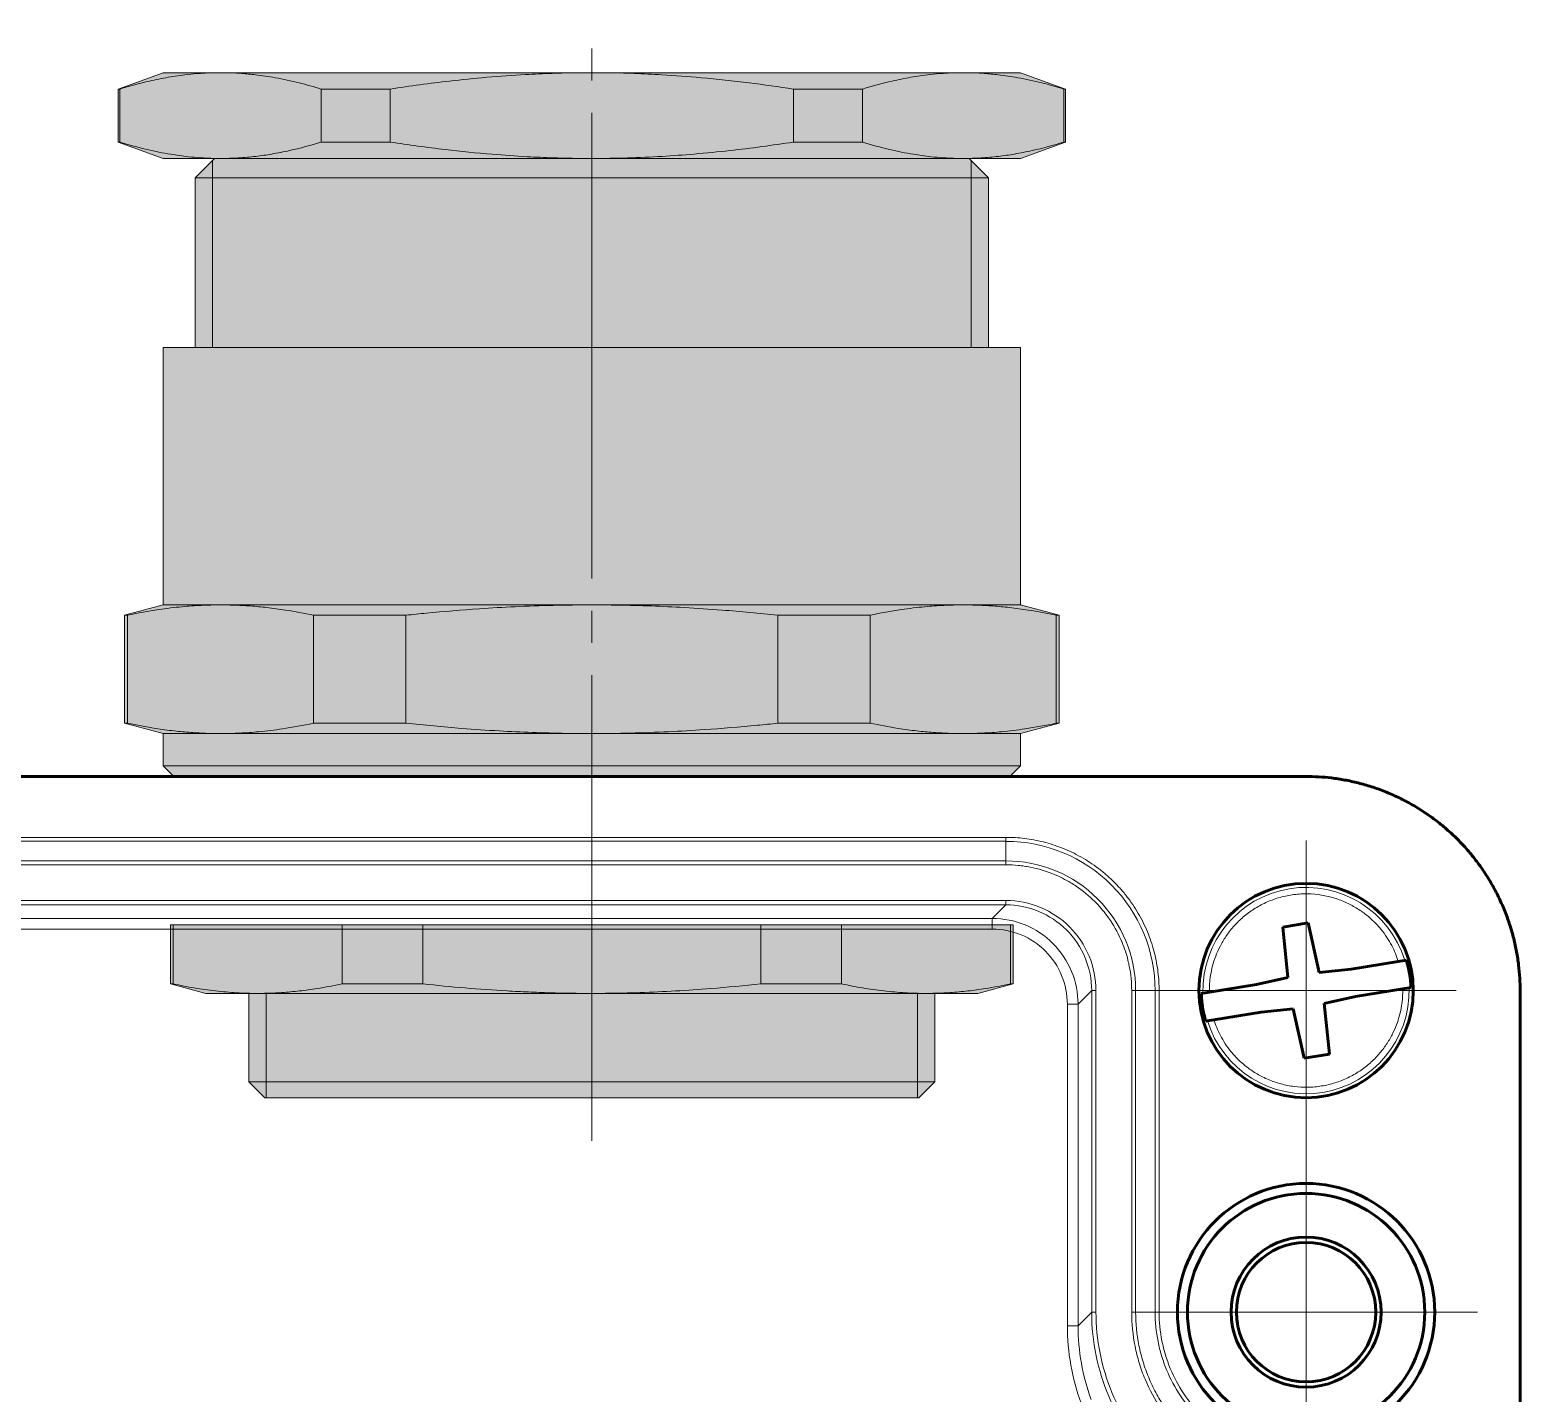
# Model space of a CAD drawing. Header units: millimetres. Extents: x -101 to 319, y -85 to 212.
# Drawn here: x 267.62 to 285, y 85.25 to 101.15 of the extents above; entities that cross this region are included whole.
import ezdxf

# ---------------------------------------------------------------- set-up
doc = ezdxf.new("R2010")
doc.units = ezdxf.units.MM
for name, pattern in [('K5LT_AXLED', [26.227272, 21.727272, -1.5, 1.5, -1.5]), ('K5LT_BASIC', [0]), ('K5LT_THIN', [0])]:
    doc.linetypes.add(name, pattern=pattern)
doc.layers.add('Системный слой', color=7, linetype='Continuous')

# ---------------------------------------------------------------- blocks, each defined once
blk = doc.blocks.new('VP.262512_withoutcapside')
at = {"layer": 'Системный слой', "color": 150, "linetype": 'K5LT_BASIC', "lineweight": 60, "true_color": 0x0080ff}
for p, q in [((-117.487, 124.987), (117.487, 124.987)), ((117.593, 118.156), (116.409, 117.963)), ((116.409, 117.963), (116.654, 115.608)), ((118.108, 115.846), (117.593, 118.156)), ((121.801, 116.36), (119.602, 116.002)), ((122.099, 116.409), (121.801, 116.36)), ((122.099, 116.409), (122.179, 116.422)), ((116.654, 115.608), (115.188, 115.281)), ((119.602, 116.002), (118.108, 115.846)), ((112.612, 114.861), (112.691, 114.874)), ((112.691, 114.874), (112.99, 114.923)), ((115.188, 115.281), (112.99, 114.923)), ((118.346, 114.392), (119.812, 114.719)), ((119.812, 114.719), (122.01, 115.077)), ((122.309, 115.126), (122.01, 115.077)), ((122.388, 115.139), (122.309, 115.126)), ((127.487, 114.987), (127.487, -114.987)), ((115.398, 113.998), (116.892, 114.154)), ((116.892, 114.154), (117.407, 111.844)), ((118.591, 112.037), (118.346, 114.392)), ((112.901, 113.591), (112.821, 113.578)), ((112.901, 113.591), (113.199, 113.64)), ((113.199, 113.64), (115.398, 113.998)), ((117.407, 111.844), (118.591, 112.037))]:
    blk.add_line(p, q, dxfattribs=at)
at = {"layer": 'Системный слой', "color": 7, "linetype": 'K5LT_THIN', "lineweight": 18}
for p, q in [((-103.5, 122.145), (103.5, 122.145)), ((103.5, 121.96), (-103.5, 121.96)), ((103.5, 122.145), (103.5, 121.96)), ((103.5, 121.96), (103.5, 121.051)), ((103.5, 121.051), (-103.5, 121.051)), ((103.5, 120.865), (103.5, 121.051)), ((-103.5, 120.865), (103.5, 120.865)), ((-103.499, 119.199), (103.499, 119.199)), ((-103.499, 118.999), (103.499, 118.999)), ((102.865, 118.365), (103.499, 118.999)), ((103.499, 119.199), (103.499, 118.999)), ((102.865, 118.365), (-102.865, 118.365)), ((102.865, 117.865), (102.865, 118.365)), ((102.865, 117.865), (-102.865, 117.865)), ((106.865, 114.365), (107.499, 114.999)), ((107.499, 114.999), (107.499, 99.998)), ((107.699, 114.999), (107.499, 114.999)), ((107.699, 114.999), (107.699, 99.998)), ((109.551, 115), (109.365, 115)), ((109.365, 115), (109.365, 100)), ((109.551, 100), (109.551, 115)), ((109.551, 115), (110.46, 115)), ((110.46, 115), (110.645, 115)), ((110.46, 100), (110.46, 115)), ((110.645, 115), (110.645, 100)), ((106.365, 99.364), (106.365, 114.365)), ((106.365, 114.365), (106.865, 114.365)), ((106.865, 99.364), (106.865, 114.365)), ((107.499, 99.998), (106.865, 99.364)), ((107.699, 99.998), (107.499, 99.998)), ((109.551, 100), (109.365, 100)), ((110.46, 100), (109.551, 100)), ((110.46, 100), (110.645, 100)), ((106.365, 99.364), (106.865, 99.364))]:
    blk.add_line(p, q, dxfattribs=at)
at = {"layer": 'Системный слой', "color": 30, "linetype": 'K5LT_AXLED', "lineweight": 18, "true_color": 0xff8000}
for p, q in [((117.5, 115), (117.5, 122)), ((117.5, 115), (110.5, 115)), ((117.5, 115), (124.5, 115)), ((117.5, 115), (117.5, 108)), ((117.5, 100), (117.5, 108)), ((117.5, 100), (109.5, 100)), ((117.5, 100), (125.5, 100)), ((117.5, 100), (117.5, 92))]:
    blk.add_line(p, q, dxfattribs=at)
at = {"layer": 'Системный слой', "color": 150, "linetype": 'K5LT_BASIC', "lineweight": 60, "true_color": 0x0080ff}
for centre, radius in [((117.5, 115), 5), ((117.5, 100), 6), ((117.5, 100), 5.536), ((117.5, 100), 3.5), ((117.5, 100), 3.251)]:
    blk.add_circle(centre, radius, dxfattribs=at)
at = {"layer": 'Системный слой', "color": 7, "linetype": 'K5LT_THIN', "lineweight": 18}
for centre, radius, start, end in [((103.5, 115), 6.959, 359.99964, 90.00031), ((103.5, 115), 6.05, 359.99961, 90.00035), ((117.5, 115), 4.811, 17.03351, 181.5023), ((117.5, 115), 4.811, 197.03351, 1.5023)]:
    blk.add_arc(centre, radius, start, end, dxfattribs=at)
at = {"layer": 'Системный слой', "color": 150, "linetype": 'K5LT_BASIC', "lineweight": 60, "true_color": 0x0080ff}
for start, end in [(1.62921, 16.90661), (181.62921, 189.26791), (189.26791, 196.90661)]:
    blk.add_arc((117.5, 115), 4.89, start, end, dxfattribs=at)
blk.add_rational_spline([(117.487, 124.987), (123.345, 124.987), (127.487, 120.845), (127.487, 114.987)], [1, 0.804744315932, 0.804744315932, 1], degree=3, dxfattribs=at)
at = {"layer": 'Системный слой', "color": 7, "linetype": 'K5LT_THIN', "lineweight": 18}
for points, weights in [([(103.5, 122.145), (107.686, 122.145), (110.645, 119.185), (110.645, 115)], [1, 0.804736309223, 0.804736309223, 1]), ([(112.99, 114.923), (112.871, 121.852), (119.711, 122.968), (121.801, 116.36)], [1, 0.429396510113, 0.429396510113, 1]), ([(122.01, 115.077), (122.129, 108.148), (115.289, 107.032), (113.199, 113.64)], [1, 0.429396510113, 0.429396510113, 1])]:
    blk.add_rational_spline(points, weights, degree=3, dxfattribs=at)
for points, knots in [([(103.5, 120.865), (103.691, 120.865), (103.976, 120.851), (104.258, 120.817), (104.446, 120.789), (104.538, 120.773), (105.015, 120.679), (105.385, 120.568), (106.014, 120.307), (106.274, 120.176), (106.605, 119.977), (106.689, 119.924), (107.085, 119.658), (107.377, 119.417), (107.85, 118.945), (108.036, 118.729), (108.263, 118.425), (108.316, 118.349), (108.587, 117.945), (108.77, 117.604), (109.03, 116.975), (109.121, 116.699), (109.215, 116.323), (109.236, 116.227), (109.328, 115.759), (109.365, 115.381), (109.365, 115)], [0, 0, 0, 0, 0.0625, 0.09375, 0.09375, 0.125, 0.125, 0.25, 0.25, 0.34375, 0.34375, 0.375, 0.375, 0.5, 0.5, 0.59375, 0.59375, 0.625, 0.625, 0.75, 0.75, 0.84375, 0.84375, 0.875, 0.875, 1, 1, 1, 1]), ([(103.499, 119.199), (104.049, 119.199), (104.598, 119.089), (105.614, 118.669), (106.08, 118.357), (106.857, 117.58), (107.169, 117.114), (107.589, 116.098), (107.699, 115.549), (107.699, 114.999)], [0, 0, 0, 0, 0.25, 0.25, 0.5, 0.5, 0.75, 0.75, 1, 1, 1, 1]), ([(103.499, 118.999), (104.022, 118.999), (104.546, 118.895), (105.513, 118.494), (105.957, 118.197), (106.697, 117.457), (106.994, 117.013), (107.395, 116.046), (107.499, 115.522), (107.499, 114.999)], [0, 0, 0, 0, 0.25, 0.25, 0.5, 0.5, 0.75, 0.75, 1, 1, 1, 1]), ([(106.865, 114.365), (106.865, 114.888), (106.761, 115.412), (106.36, 116.379), (106.063, 116.823), (105.323, 117.563), (104.879, 117.86), (103.912, 118.261), (103.388, 118.365), (102.865, 118.365)], [0, 0, 0, 0, 0.25, 0.25, 0.5, 0.5, 0.75, 0.75, 1, 1, 1, 1]), ([(106.365, 114.365), (106.365, 114.823), (106.274, 115.281), (105.923, 116.127), (105.664, 116.516), (105.016, 117.164), (104.627, 117.423), (103.781, 117.774), (103.323, 117.865), (102.865, 117.865)], [0, 0, 0, 0, 0.25, 0.25, 0.5, 0.5, 0.75, 0.75, 1, 1, 1, 1]), ([(107.499, 99.998), (107.499, 98.618), (107.788, 97.276), (108.815, 94.869), (109.553, 93.802), (111.302, 92.053), (112.369, 91.315), (114.776, 90.288), (116.118, 89.999), (117.499, 89.999)], [0, 0, 0, 0, 0.25, 0.25, 0.5, 0.5, 0.75, 0.75, 1, 1, 1, 1]), ([(107.699, 99.998), (107.699, 98.715), (107.954, 97.433), (108.935, 95.063), (109.662, 93.976), (111.476, 92.162), (112.563, 91.435), (114.933, 90.454), (116.215, 90.199), (117.499, 90.199)], [0, 0, 0, 0, 0.25, 0.25, 0.5, 0.5, 0.75, 0.75, 1, 1, 1, 1]), ([(109.365, 100), (109.365, 99.466), (109.418, 98.933), (109.576, 98.142), (109.641, 97.883), (109.796, 97.375), (109.885, 97.127), (110.192, 96.386), (110.444, 95.916), (110.889, 95.252), (111.047, 95.039), (111.383, 94.63), (111.56, 94.435), (111.939, 94.056), (112.137, 93.877), (112.549, 93.54), (112.764, 93.38), (113.207, 93.085), (113.434, 92.949), (113.902, 92.699), (114.139, 92.587), (114.881, 92.28), (115.392, 92.125), (116.438, 91.917), (116.967, 91.865), (117.5, 91.865)], [0, 0, 0, 0, 0.125, 0.125, 0.1875, 0.1875, 0.25, 0.25, 0.375, 0.375, 0.4375, 0.4375, 0.5, 0.5, 0.5625, 0.5625, 0.625, 0.625, 0.6875, 0.6875, 0.75, 0.75, 0.875, 0.875, 1, 1, 1, 1]), ([(109.551, 100), (109.551, 99.475), (109.603, 98.956), (109.757, 98.186), (109.821, 97.931), (109.972, 97.434), (110.059, 97.19), (110.258, 96.712), (110.369, 96.478), (110.614, 96.019), (110.749, 95.794), (111.185, 95.143), (111.514, 94.743), (112.247, 94.01), (112.657, 93.675), (113.52, 93.099), (113.977, 92.855), (114.698, 92.556), (114.946, 92.467), (115.446, 92.316), (115.697, 92.253), (116.459, 92.102), (116.975, 92.051), (117.5, 92.051)], [0, 0, 0, 0, 0.125, 0.125, 0.1875, 0.1875, 0.25, 0.25, 0.3125, 0.3125, 0.375, 0.375, 0.5, 0.5, 0.625, 0.625, 0.75, 0.75, 0.8125, 0.8125, 0.875, 0.875, 1, 1, 1, 1]), ([(117.5, 92.96), (117.035, 92.96), (116.575, 93.005), (115.666, 93.187), (115.223, 93.322), (114.589, 93.586), (114.381, 93.684), (113.975, 93.901), (113.775, 94.021), (113.198, 94.407), (112.844, 94.698), (112.196, 95.348), (111.898, 95.71), (111.388, 96.475), (111.172, 96.879), (110.907, 97.518), (110.829, 97.738), (110.695, 98.18), (110.64, 98.403), (110.506, 99.078), (110.46, 99.535), (110.46, 100)], [0, 0, 0, 0, 0.125, 0.125, 0.25, 0.25, 0.3125, 0.3125, 0.375, 0.375, 0.5, 0.5, 0.625, 0.625, 0.75, 0.75, 0.8125, 0.8125, 0.875, 0.875, 1, 1, 1, 1]), ([(110.645, 100), (110.645, 99.547), (110.69, 99.102), (110.821, 98.445), (110.875, 98.228), (111.005, 97.798), (111.081, 97.584), (111.339, 96.961), (111.549, 96.568), (112.046, 95.823), (112.335, 95.47), (112.967, 94.838), (113.312, 94.554), (113.873, 94.178), (114.068, 94.062), (114.463, 93.85), (114.665, 93.754), (115.283, 93.498), (115.714, 93.366), (116.6, 93.189), (117.047, 93.145), (117.5, 93.145)], [0, 0, 0, 0, 0.125, 0.125, 0.1875, 0.1875, 0.25, 0.25, 0.375, 0.375, 0.5, 0.5, 0.625, 0.625, 0.6875, 0.6875, 0.75, 0.75, 0.875, 0.875, 1, 1, 1, 1])]:
    blk.add_open_spline(points, degree=3, knots=knots, dxfattribs=at)
for points in [[(107.004, 95.756), (106.582, 96.909), (106.365, 98.136), (106.365, 99.364)], [(106.865, 99.364), (106.865, 98.194), (107.072, 97.026), (107.474, 95.927)]]:
    blk.add_open_spline(points, degree=3, dxfattribs=at)
blk = doc.blocks.new('VZ-N32_withcap')
at = {"true_color": 0xffffff}
for points in [[(19.65, 9.678), (18, 10.12), (16, 10.115), (16, 14.25), (15.25, 15), (-15.25, 15), (-16, 14.25), (-16, 10.115), (-18, 10.12), (-19.65, 9.678), (-19.65, 6.92), (19.65, 6.92)], [(19.999, -20.001), (19.999, -8.001), (21.799, -7.519), (21.799, -2.483), (19.999, -2.001), (19.999, -0.501), (19.499, -0.001), (-19.501, -0.001), (-20.001, -0.501), (-20.001, -2.001), (-21.801, -2.483), (-21.801, -7.519), (-20.001, -8.001), (-20.001, -20.001), (-18.501, -20.001), (-18.501, -27.926), (-17.599, -28.826), (-20.001, -28.826), (-22.101, -29.59), (-22.101, -32.062), (-20.001, -32.826), (19.999, -32.826), (22.099, -32.062), (22.099, -29.59), (19.999, -28.826), (17.599, -28.826), (18.499, -27.926), (18.499, -20.001)]]:
    blk.add_hatch(color=7, dxfattribs=at).paths.add_polyline_path(points)
at = {"color": 30, "linetype": 'K5LT_AXLED', "lineweight": 0, "true_color": 0xff8000}
blk.add_line((0, 16.999), (0, -34.826), dxfattribs=at)
at = {"color": 150, "linetype": 'K5LT_BASIC', "lineweight": 0, "true_color": 0x0080ff}
for p, q in [((-16, 14.25), (-15.25, 15)), ((15.25, 15), (-15.25, 15)), ((16, 14.25), (15.25, 15)), ((16, 14.25), (-16, 14.25)), ((-16, 10.115), (-16, 14.25)), ((16, 10.115), (16, 14.25)), ((-19.65, 9.678), (-18, 10.12)), ((-15.588, 10.12), (-18, 10.12)), ((0, 10.12), (-15.588, 10.12)), ((15.588, 10.12), (0, 10.12)), ((18, 10.12), (15.588, 10.12)), ((19.65, 9.678), (18, 10.12)), ((-19.65, 6.92), (-19.65, 9.678)), ((-19.529, 9.678), (-19.65, 9.678)), ((-19.529, 6.92), (-19.529, 9.678)), ((-11.648, 6.92), (-11.648, 9.678)), ((-7.882, 9.678), (-11.648, 9.678)), ((-7.882, 6.92), (-7.882, 9.678)), ((7.882, 6.92), (7.882, 9.678)), ((11.648, 9.678), (7.882, 9.678)), ((11.648, 6.92), (11.648, 9.678)), ((19.529, 6.92), (19.529, 9.678)), ((19.65, 9.678), (19.529, 9.678)), ((19.65, 6.92), (19.65, 9.678)), ((-19.529, 6.92), (-19.65, 6.92)), ((-11.648, 6.92), (-19.529, 6.92)), ((-7.882, 6.92), (-11.648, 6.92)), ((7.882, 6.92), (-7.882, 6.92)), ((11.648, 6.92), (7.882, 6.92)), ((19.529, 6.92), (11.648, 6.92)), ((19.65, 6.92), (19.529, 6.92)), ((-20, -0.5), (-19.5, 0)), ((0, 0), (-19.5, 0)), ((19.5, 0), (0, 0)), ((20, -0.5), (19.5, 0)), ((-20, -0.5), (-20, -2)), ((0, -0.5), (-20, -0.5)), ((20, -0.5), (0, -0.5)), ((20, -0.5), (20, -2)), ((-21.8, -2.482), (-20, -2)), ((-20, -2), (-17.321, -2)), ((-17.321, -2), (0, -2)), ((0, -2), (17.321, -2)), ((17.321, -2), (20, -2)), ((21.8, -2.482), (20, -2)), ((-21.8, -2.482), (-21.658, -2.482)), ((-21.8, -7.518), (-21.8, -2.482)), ((-21.658, -7.518), (-21.658, -2.482)), ((-12.983, -2.482), (-8.674, -2.482)), ((-12.983, -7.518), (-12.983, -2.482)), ((-8.674, -7.518), (-8.674, -2.482)), ((8.674, -7.518), (8.674, -2.482)), ((8.674, -2.482), (12.983, -2.482)), ((12.983, -7.518), (12.983, -2.482)), ((21.658, -7.518), (21.658, -2.482)), ((21.658, -2.482), (21.8, -2.482)), ((21.8, -7.518), (21.8, -2.482)), ((-21.8, -7.518), (-20, -8)), ((-21.658, -7.518), (-21.8, -7.518)), ((-8.674, -7.518), (-12.983, -7.518)), ((12.983, -7.518), (8.674, -7.518)), ((21.8, -7.518), (20, -8)), ((21.8, -7.518), (21.658, -7.518)), ((-20, -8), (-20, -20)), ((-17.321, -8), (-20, -8)), ((0, -8), (-17.321, -8)), ((17.321, -8), (0, -8)), ((20, -8), (17.321, -8)), ((20, -8), (20, -20)), ((20, -20), (-20, -20)), ((-18.5, -27.925), (-18.5, -20)), ((18.5, -27.925), (18.5, -20)), ((-17.6, -28.825), (-18.5, -27.925)), ((0, -27.925), (-18.5, -27.925)), ((18.5, -27.925), (0, -27.925)), ((17.6, -28.825), (18.5, -27.925)), ((-22.1, -29.589), (-20, -28.825)), ((-17.321, -28.825), (-20, -28.825)), ((0, -28.825), (-17.321, -28.825)), ((17.321, -28.825), (0, -28.825)), ((20, -28.825), (17.321, -28.825)), ((22.1, -29.589), (20, -28.825)), ((-22.1, -29.589), (-22.1, -32.061)), ((-22.022, -29.589), (-22.1, -29.589)), ((-22.022, -29.589), (-22.022, -32.061)), ((-12.619, -29.589), (-12.619, -32.061)), ((-9.403, -29.589), (-12.619, -29.589)), ((-9.403, -29.589), (-9.403, -32.061)), ((9.403, -29.589), (9.403, -32.061)), ((12.619, -29.589), (9.403, -29.589)), ((12.619, -29.589), (12.619, -32.061)), ((22.022, -29.589), (22.022, -32.061)), ((22.1, -29.589), (22.022, -29.589)), ((22.1, -29.589), (22.1, -32.061)), ((-22.1, -32.061), (-20, -32.825)), ((-22.1, -32.061), (-22.022, -32.061)), ((-12.619, -32.061), (-9.403, -32.061)), ((9.403, -32.061), (12.619, -32.061)), ((22.1, -32.061), (20, -32.825)), ((22.022, -32.061), (22.1, -32.061)), ((-20, -32.825), (-17.321, -32.825)), ((-17.321, -32.825), (0, -32.825)), ((0, -32.825), (17.321, -32.825)), ((17.321, -32.825), (20, -32.825))]:
    blk.add_line(p, q, dxfattribs=at)
at = {"color": 7, "linetype": 'K5LT_THIN', "lineweight": 0}
for p, q in [((-15.188, 15), (-15.188, 14.25)), ((15.188, 15), (15.188, 14.25)), ((-15.188, 10.115), (-15.188, 14.25)), ((15.188, 10.115), (15.188, 14.25)), ((-17.688, -27.925), (-17.688, -20)), ((17.688, -27.925), (17.688, -20)), ((-17.688, -28.737), (-17.688, -27.925)), ((17.688, -28.737), (17.688, -27.925))]:
    blk.add_line(p, q, dxfattribs=at)
at = {"color": 150, "linetype": 'K5LT_BASIC', "lineweight": 0, "true_color": 0x0080ff}
for points, knots in [([(-19.529, 9.678), (-19.142, 9.761), (-18.479, 9.886), (-17.539, 10.014), (-16.719, 10.088), (-16.07, 10.116), (-15.694, 10.12), (-15.588, 10.12)], [0, 0, 0, 0, 2.376278, 4.04526, 5.709004, 7.352072, 8, 8, 8, 8]), ([(-15.588, 10.12), (-15.261, 10.12), (-14.769, 10.105), (-14.111, 10.058), (-13.452, 9.991), (-12.63, 9.874), (-11.975, 9.748), (-11.648, 9.678)], [0, 0, 0, 0, 1.986954, 2.991874, 3.998543, 6.001525, 8, 8, 8, 8]), ([(-7.882, 9.678), (-7.107, 9.761), (-5.781, 9.886), (-3.901, 10.014), (-2.262, 10.088), (-0.962, 10.116), (-0.212, 10.12), (0, 10.12)], [0, 0, 0, 0, 2.376278, 4.04526, 5.709004, 7.352072, 8, 8, 8, 8]), ([(0, 10.12), (0.655, 10.12), (1.639, 10.105), (2.954, 10.058), (4.273, 9.991), (5.916, 9.874), (7.227, 9.748), (7.882, 9.678)], [0, 0, 0, 0, 1.986954, 2.991874, 3.998543, 6.001525, 8, 8, 8, 8]), ([(11.648, 9.678), (12.035, 9.761), (12.698, 9.886), (13.638, 10.014), (14.458, 10.088), (15.107, 10.116), (15.483, 10.12), (15.588, 10.12)], [0, 0, 0, 0, 2.376278, 4.04526, 5.709004, 7.352072, 8, 8, 8, 8]), ([(15.588, 10.12), (15.916, 10.12), (16.408, 10.105), (17.065, 10.058), (17.725, 9.991), (18.547, 9.874), (19.202, 9.748), (19.529, 9.678)], [0, 0, 0, 0, 1.986954, 2.991874, 3.998543, 6.001525, 8, 8, 8, 8]), ([(-17.321, -2), (-17.621, -2), (-18.218, -2.014), (-19.179, -2.083), (-20.325, -2.224), (-21.173, -2.379), (-21.658, -2.482)], [0, 0, 0, 0, 1.452167, 2.881664, 4.647628, 7, 7, 7, 7]), ([(-12.983, -2.482), (-13.415, -2.39), (-14.141, -2.255), (-15.126, -2.122), (-15.94, -2.045), (-16.66, -2.007), (-17.122, -2), (-17.321, -2)], [0, 0, 0, 0, 2.40543, 4.023924, 5.43573, 6.897013, 8, 8, 8, 8]), ([(0, -2), (-0.602, -2), (-1.796, -2.014), (-3.543, -2.077), (-5.516, -2.191), (-7.214, -2.332), (-8.356, -2.448), (-8.674, -2.482)], [0, 0, 0, 0, 1.65962, 3.293331, 4.829431, 7.118353, 8, 8, 8, 8]), ([(8.674, -2.482), (7.811, -2.39), (6.358, -2.255), (4.388, -2.122), (2.76, -2.045), (1.321, -2.007), (0.397, -2), (0, -2)], [0, 0, 0, 0, 2.40543, 4.023924, 5.43573, 6.897013, 8, 8, 8, 8]), ([(17.321, -2), (17.02, -2), (16.423, -2.014), (15.462, -2.083), (14.316, -2.224), (13.468, -2.379), (12.983, -2.482)], [0, 0, 0, 0, 1.452167, 2.881664, 4.647628, 7, 7, 7, 7]), ([(21.658, -2.482), (21.226, -2.39), (20.5, -2.255), (19.515, -2.122), (18.701, -2.045), (17.981, -2.007), (17.519, -2), (17.321, -2)], [0, 0, 0, 0, 2.40543, 4.023924, 5.43573, 6.897013, 8, 8, 8, 8]), ([(-21.658, -7.518), (-21.226, -7.61), (-20.5, -7.745), (-19.515, -7.878), (-18.701, -7.955), (-17.981, -7.993), (-17.519, -8), (-17.321, -8)], [0, 0, 0, 0, 2.40543, 4.023924, 5.43573, 6.897013, 8, 8, 8, 8]), ([(-17.321, -8), (-17.02, -8), (-16.423, -7.986), (-15.462, -7.917), (-14.316, -7.776), (-13.468, -7.621), (-12.983, -7.518)], [0, 0, 0, 0, 1.452167, 2.881664, 4.647628, 7, 7, 7, 7]), ([(-8.674, -7.518), (-7.811, -7.61), (-6.358, -7.745), (-4.388, -7.878), (-2.76, -7.955), (-1.321, -7.993), (-0.397, -8), (0, -8)], [0, 0, 0, 0, 2.40543, 4.023924, 5.43573, 6.897013, 8, 8, 8, 8]), ([(0, -8), (0.602, -8), (1.796, -7.986), (3.543, -7.923), (5.516, -7.809), (7.214, -7.668), (8.356, -7.552), (8.674, -7.518)], [0, 0, 0, 0, 1.65962, 3.293331, 4.829431, 7.118353, 8, 8, 8, 8]), ([(12.983, -7.518), (13.415, -7.61), (14.141, -7.745), (15.126, -7.878), (15.94, -7.955), (16.66, -7.993), (17.122, -8), (17.321, -8)], [0, 0, 0, 0, 2.40543, 4.023924, 5.43573, 6.897013, 8, 8, 8, 8]), ([(17.321, -8), (17.621, -8), (18.218, -7.986), (19.179, -7.917), (20.325, -7.776), (21.173, -7.621), (21.658, -7.518)], [0, 0, 0, 0, 1.452167, 2.881664, 4.647628, 7, 7, 7, 7]), ([(-22.022, -29.589), (-21.53, -29.437), (-20.76, -29.229), (-19.739, -29.028), (-18.944, -28.913), (-18.147, -28.842), (-17.599, -28.825), (-17.321, -28.825)], [0, 0, 0, 0, 2.52956, 3.944897, 5.211736, 6.584694, 8, 8, 8, 8]), ([(-17.321, -28.825), (-17.016, -28.825), (-16.514, -28.842), (-15.739, -28.91), (-14.902, -29.024), (-13.836, -29.24), (-13.044, -29.458), (-12.619, -29.589)], [0, 0, 0, 0, 1.547019, 2.551865, 3.939937, 5.810963, 8, 8, 8, 8]), ([(-9.403, -29.589), (-8.419, -29.437), (-6.879, -29.229), (-4.838, -29.028), (-3.246, -28.913), (-1.653, -28.842), (-0.556, -28.825), (0, -28.825)], [0, 0, 0, 0, 2.52956, 3.944897, 5.211736, 6.584694, 8, 8, 8, 8]), ([(0, -28.825), (0.609, -28.825), (1.613, -28.842), (3.162, -28.91), (4.836, -29.024), (6.97, -29.24), (8.552, -29.458), (9.403, -29.589)], [0, 0, 0, 0, 1.547019, 2.551865, 3.939937, 5.810963, 8, 8, 8, 8]), ([(12.619, -29.589), (13.111, -29.437), (13.881, -29.229), (14.902, -29.028), (15.698, -28.913), (16.494, -28.842), (17.042, -28.825), (17.321, -28.825)], [0, 0, 0, 0, 2.529573, 3.944907, 5.211741, 6.584695, 8, 8, 8, 8]), ([(17.321, -28.825), (17.625, -28.825), (18.127, -28.842), (18.902, -28.91), (19.739, -29.024), (20.805, -29.24), (21.597, -29.458), (22.022, -29.589)], [0, 0, 0, 0, 1.547055, 2.551904, 3.939959, 5.810956, 8, 8, 8, 8]), ([(-17.321, -32.825), (-17.65, -32.825), (-18.194, -32.805), (-19.043, -32.725), (-19.938, -32.591), (-20.961, -32.369), (-21.678, -32.167), (-22.022, -32.061)], [0, 0, 0, 0, 1.669309, 2.764381, 4.320014, 6.234949, 8, 8, 8, 8]), ([(-12.619, -32.061), (-13.08, -32.203), (-13.83, -32.408), (-14.882, -32.62), (-15.678, -32.734), (-16.494, -32.807), (-17.01, -32.825), (-17.321, -32.825)], [0, 0, 0, 0, 2.365452, 3.846876, 5.378942, 6.427183, 8, 8, 8, 8]), ([(0, -32.825), (-0.658, -32.825), (-1.747, -32.805), (-3.445, -32.725), (-5.235, -32.591), (-7.281, -32.369), (-8.715, -32.167), (-9.403, -32.061)], [0, 0, 0, 0, 1.669309, 2.764381, 4.320014, 6.234949, 8, 8, 8, 8]), ([(9.403, -32.061), (8.481, -32.203), (6.981, -32.408), (4.878, -32.62), (3.285, -32.734), (1.653, -32.807), (0.62, -32.825), (0, -32.825)], [0, 0, 0, 0, 2.365452, 3.846876, 5.378942, 6.427183, 8, 8, 8, 8]), ([(17.321, -32.825), (16.991, -32.825), (16.447, -32.805), (15.598, -32.725), (14.703, -32.591), (13.68, -32.369), (12.963, -32.167), (12.619, -32.061)], [0, 0, 0, 0, 1.669309, 2.764381, 4.320014, 6.234949, 8, 8, 8, 8]), ([(22.022, -32.061), (21.561, -32.203), (20.811, -32.408), (19.759, -32.62), (18.963, -32.734), (18.147, -32.807), (17.631, -32.825), (17.321, -32.825)], [0, 0, 0, 0, 2.365452, 3.846876, 5.378942, 6.427183, 8, 8, 8, 8])]:
    blk.add_open_spline(points, degree=3, knots=knots, dxfattribs=at)

msp = doc.modelspace()

# ---------------------------------------------------------------- block references
at = {"xscale": 0.25, "yscale": 0.25, "zscale": 0.25, "rotation": 180}
msp.add_blockref('VZ-N32_withcap', (274.177, 92.441), dxfattribs=at)
at = {"xscale": 0.25, "yscale": 0.25, "zscale": 0.25}
msp.add_blockref('VP.262512_withoutcapside', (253.131, 61.194), dxfattribs=at)

doc.saveas('drawing.dxf')
